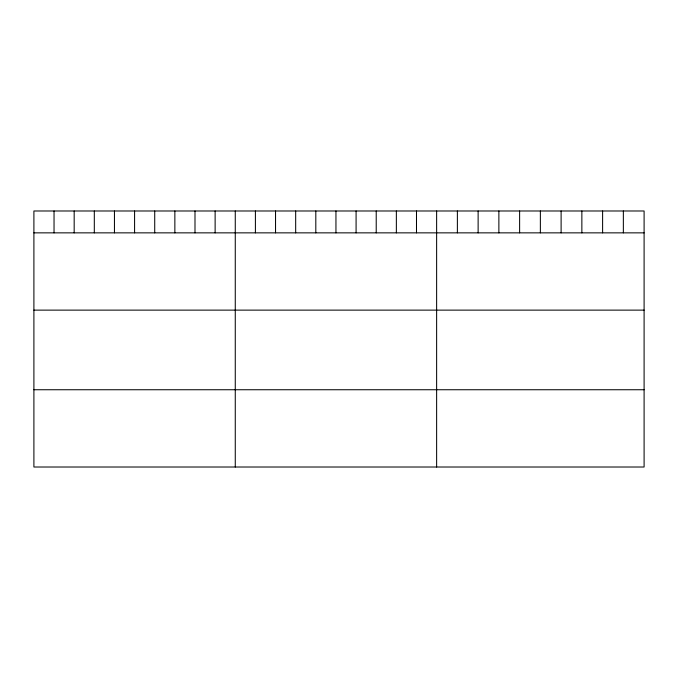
<?xml version="1.0" encoding="UTF-8"?>
<svg xmlns="http://www.w3.org/2000/svg" width="678" height="678" viewBox="0 0 678 678"><rect width="100%" height="100%" fill="white"/><g stroke="black" fill="none" stroke-linecap="round" stroke-linejoin="round"><path stroke-width="1.02" d="M644.1 232.859L644.1 467.015L33.9 467.015L33.9 210.985L644.1 210.985L644.1 232.859L33.9 232.859M33.9 310.126L644.1 310.126M33.9 389.74L644.1 389.74M623.353 210.985L623.353 232.859M602.606 210.985L602.606 232.859M581.86 210.985L581.86 232.859M561.113 210.985L561.113 232.859M540.366 210.985L540.366 232.859M519.619 210.985L519.619 232.859M498.872 210.985L498.872 232.859M478.126 210.985L478.126 232.859M457.379 210.985L457.379 232.859M436.632 210.985L436.632 467.015M416.495 210.985L416.495 232.859M396.359 210.985L396.359 232.859M376.222 210.985L376.222 232.859M356.086 210.985L356.086 232.859M335.949 210.985L335.949 232.859M315.812 210.985L315.812 232.859M295.676 210.985L295.676 232.859M275.539 210.985L275.539 232.859M255.403 210.985L255.403 232.859M235.266 210.985L235.266 467.015M215.129 210.985L215.129 232.859M194.993 210.985L194.993 232.859M174.856 210.985L174.856 232.859M154.72 210.985L154.72 232.859M134.583 210.985L134.583 232.859M114.446 210.985L114.446 232.859M94.31 210.985L94.31 232.859M74.173 210.985L74.173 232.859M54.037 210.985L54.037 232.859"/></g></svg>
